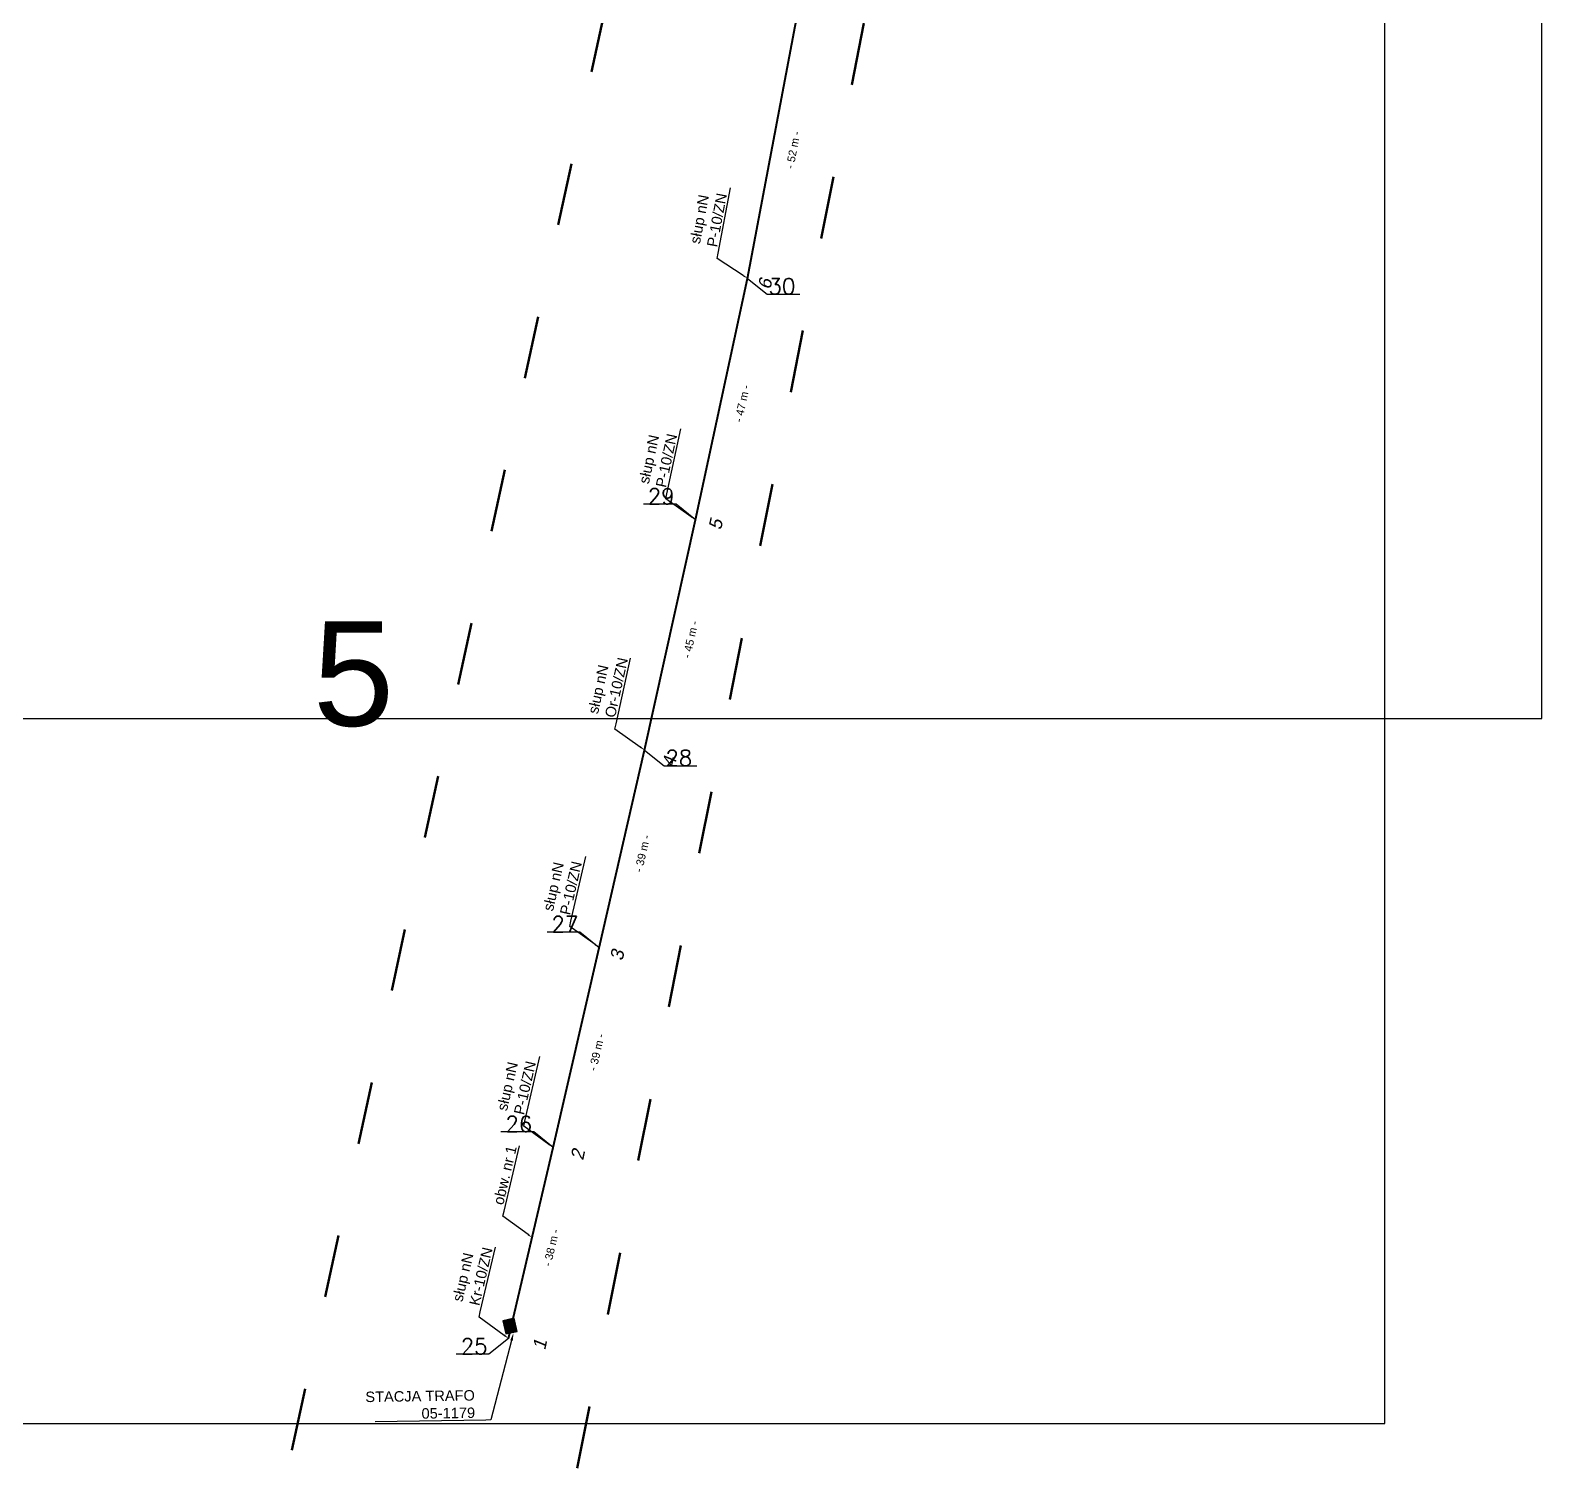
# Model space of a CAD drawing. Header units: metres. Extents: x 7540627 to 7542972, y 5787273 to 5789259.
# Drawn here: x 7541872.3 to 7542161.6, y 5787940.2 to 5788215.1 of the extents above; entities that cross this region are included whole.
import ezdxf
from ezdxf import colors
from ezdxf.entities.mleader import LeaderData, LeaderLine
from ezdxf.math import Vec2, Vec3

# ---------------------------------------------------------------- set-up
doc = ezdxf.new("R2010")
doc.units = ezdxf.units.M
doc.header["$MEASUREMENT"] = 0
doc.linetypes.add('ACAD_ISO03W100', pattern=[30, 12, -18])
for name, color, linetype, lineweight in [('!TELE', 30, 'Continuous', 40), ('!trafo', 6, 'ACAD_ISO03W100', 50), ('_numery slupow etap 4 cz. 2', 7, 'Continuous', 40)]:
    doc.layers.add(name, color=color, linetype=linetype, lineweight=lineweight)
for name, color, linetype in [('!wymiary', 7, 'Continuous'), ('_MM opisy', 7, 'Continuous'), ('_mm trafo', 3, 'Continuous'), ('makro-numeracja-punktow', 7, 'Continuous')]:
    doc.layers.add(name, color=color, linetype=linetype)
doc.layers.add('WT_arkusze', color=1, linetype='Continuous', plot=False)
doc.styles.add('GeodText', font='romans.shx')
doc.styles.get("Standard").update_dxf_attribs({"font": 'arial.ttf'})
doc.dimstyles.new('opis linie', dxfattribs={"dimtxt": 1.5, "dimasz": 2.5, "dimexe": 1.25, "dimexo": 0.625, "dimgap": 2.5, "dimtad": 4, "dimdec": 0, "dimtxsty": 'Standard', "dimcen": 2.5, "dimse1": 1, "dimse2": 1, "dimsd1": 1, "dimsd2": 1, "dimclrt": 256, "dimazin": 3, "dimtfac": 1, "dimtdec": 0, "dimtmove": 0, "dimatfit": 3, "dimtfill": 1})
doc.dimstyles.get("Standard").update_dxf_attribs({"dimtxt": 2.5, "dimasz": 2.5, "dimexe": 1.25, "dimexo": 0.625, "dimtad": 1, "dimtxsty": 'Standard', "dimcen": 2.5, "dimazin": 3, "dimtfac": 1, "dimtmove": 0, "dimatfit": 3})

# ---------------------------------------------------------------- blocks, each defined once
blk = doc.blocks.new('*D255')
at = {"layer": '!wymiary', "insert": (7541972.05, 5787981.96), "char_height": 1.5, "attachment_point": 5, "rotation": 76.8267, "bg_fill": 3, "box_fill_scale": 1.25, "bg_fill_color": 257, "bg_fill_transparency": 0}
blk.add_mtext('\\A1;- 38 m -', dxfattribs=at)
blk = doc.blocks.new('*D256')
at = {"layer": '!wymiary', "insert": (7541980.74, 5788019.38), "char_height": 1.5, "attachment_point": 5, "rotation": 77.0287, "bg_fill": 3, "box_fill_scale": 1.25, "bg_fill_color": 257, "bg_fill_transparency": 0}
blk.add_mtext('\\A1;- 39 m -', dxfattribs=at)
blk = doc.blocks.new('*D257')
at = {"layer": '!wymiary', "insert": (7541989.48, 5788057.43), "char_height": 1.5, "attachment_point": 5, "rotation": 77.1061, "bg_fill": 3, "box_fill_scale": 1.25, "bg_fill_color": 257, "bg_fill_transparency": 0}
blk.add_mtext('\\A1;- 39 m -', dxfattribs=at)
blk = doc.blocks.new('*D258')
at = {"layer": '!wymiary', "insert": (7541998.69, 5788098.42), "char_height": 1.5, "attachment_point": 5, "rotation": 77.5071, "bg_fill": 3, "box_fill_scale": 1.25, "bg_fill_color": 257, "bg_fill_transparency": 0}
blk.add_mtext('\\A1;- 45 m -', dxfattribs=at)
blk = doc.blocks.new('*D259')
at = {"layer": '!wymiary', "insert": (7542008.55, 5788143.58), "char_height": 1.5, "attachment_point": 5, "rotation": 77.8326, "bg_fill": 3, "box_fill_scale": 1.25, "bg_fill_color": 257, "bg_fill_transparency": 0}
blk.add_mtext('\\A1;- 47 m -', dxfattribs=at)
blk = doc.blocks.new('*D260')
at = {"layer": '!wymiary', "insert": (7542018.33, 5788192.12), "char_height": 1.5, "attachment_point": 5, "rotation": 79.3596, "bg_fill": 3, "box_fill_scale": 1.25, "bg_fill_color": 257, "bg_fill_transparency": 0}
blk.add_mtext('\\A1;- 52 m -', dxfattribs=at)
blk = doc.blocks.new('trafo')
at = {"layer": '_mm trafo'}
h = blk.add_hatch(color=256, dxfattribs=at)
h.dxf.hatch_style = 1
h.paths.add_polyline_path([(-1.15, 1.02), (-0.52, -1.51), (1.64, -0.96), (1.01, 1.59)])
at = {"layer": '_mm trafo', "flags": 128}
blk.add_lwpolyline([(-0.52, -1.52), (1.64, -0.96), (0.98, 1.58), (-1.17, 0.99), (-0.52, -1.52)], close=True, dxfattribs=at)

msp = doc.modelspace()

# ---------------------------------------------------------------- linework, layer by layer
at = {"layer": '!TELE', "elevation": 175.02}
msp.add_lwpolyline([(7541963.86, 5787964.59), (7541972.42, 5788001.16), (7541981.23, 5788039.41), (7541989.89, 5788077.24), (7541999.66, 5788121.33), (7542009.62, 5788167.53), (7542019.14, 5788218.2), (7542028.41, 5788269.98), (7542036.77, 5788321.33), (7542045.68, 5788373.42), (7542045.99, 5788397.48), (7542053.1, 5788426.18), (7542064.05, 5788472.74)], dxfattribs=at)

# ---------------------------------------------------------------- texts
at = {"layer": 'WT_arkusze', "insert": (7541934.2, 5788091.73), "char_height": 20, "attachment_point": 5}
msp.add_mtext('5', dxfattribs=at)

# ---------------------------------------------------------------- next in the draw order: leaders
at = {"layer": '_MM opisy'}
ml = msp.add_multileader_mtext('Standard', dxfattribs=at)
ml.set_content('\\pxql;słup nN\\PP-10/ZN', color=256)
ml.set_leader_properties()
ml.build(insert=Vec2(0, 0))
ml.multileader.update_dxf_attribs({"has_text_frame": 1, "text_left_attachment_type": 5, "text_right_attachment_type": 5, "dogleg_length": 1, "arrow_head_size": 1})
ctx = ml.context
ctx.base_point, ctx.char_height, ctx.arrow_head_size, ctx.landing_gap_size, ctx.plane_origin, ctx.plane_x_axis, ctx.plane_y_axis = Vec3(7542004.01, 5788172.35), 2, 1, 1, Vec3(7542011.33, 5788168.95), Vec3(0.184645, 0.982805), Vec3(-0.982805, 0.184645)
ctx.left_attachment, ctx.right_attachment = 5, 5
notes = []
notes.append((ctx, [(0, (1, 1, 0), (7542003.82, 5788171.37), (0.184645, 0.982805), 1, [(0, [(7542009.62, 5788167.53), (7542003.82, 5788171.37)], 0, [])])]))
ctx.mtext.insert, ctx.mtext.text_direction, ctx.mtext.rotation, ctx.mtext.flow_direction = Vec3(7541998.52, 5788174.4), Vec3(0.184645, 0.982805), 1.385086, 5
ctx.mtext.has_bg_fill, ctx.mtext.bg_color, ctx.mtext.bg_scale_factor, ctx.mtext.bg_transparency, ctx.mtext.use_window_bg_color = 1, -1023410175, 1, 0, 1
ml = msp.add_multileader_mtext('Standard', dxfattribs=at)
ml.set_content('\\pxql;słup nN\\PP-10/ZN', color=256)
ml.set_leader_properties()
ml.build(insert=Vec2(0, 0))
ml.multileader.update_dxf_attribs({"has_text_frame": 1, "text_left_attachment_type": 5, "text_right_attachment_type": 5, "dogleg_length": 1, "arrow_head_size": 1})
ctx = ml.context
ctx.base_point, ctx.char_height, ctx.arrow_head_size, ctx.landing_gap_size, ctx.plane_origin, ctx.plane_x_axis, ctx.plane_y_axis = Vec3(7541994.18, 5788126.31), 2, 1, 1, Vec3(7542001.41, 5788122.71), Vec3(0.210769, 0.977536), Vec3(-0.977536, 0.210769)
ctx.left_attachment, ctx.right_attachment = 5, 5
notes.append((ctx, [(0, (1, 1, 0), (7541993.97, 5788125.33), (0.210769, 0.977536), 1, [(0, [(7541999.66, 5788121.33), (7541993.97, 5788125.33)], 0, [])])]))
ctx.mtext.insert, ctx.mtext.text_direction, ctx.mtext.rotation, ctx.mtext.flow_direction = Vec3(7541988.75, 5788128.5), Vec3(0.210769, 0.977536), 1.358435, 5
ctx.mtext.has_bg_fill, ctx.mtext.bg_color, ctx.mtext.bg_scale_factor, ctx.mtext.bg_transparency, ctx.mtext.use_window_bg_color = 1, -1023410175, 1, 0, 1
ml = msp.add_multileader_mtext('Standard', dxfattribs=at)
ml.set_content('\\pxql;słup nN\\POr-10/ZN', color=256)
ml.set_leader_properties()
ml.build(insert=Vec2(0, 0))
ml.multileader.update_dxf_attribs({"has_text_frame": 1, "text_left_attachment_type": 5, "text_right_attachment_type": 5, "dogleg_length": 1, "arrow_head_size": 1})
ctx = ml.context
ctx.base_point, ctx.char_height, ctx.arrow_head_size, ctx.landing_gap_size, ctx.plane_origin, ctx.plane_x_axis, ctx.plane_y_axis = Vec3(7541984.44, 5788082.25), 2, 1, 1, Vec3(7541991.65, 5788078.61), Vec3(0.216318, 0.976323), Vec3(-0.976323, 0.216318)
ctx.left_attachment, ctx.right_attachment = 5, 5
notes.append((ctx, [(0, (1, 1, 0), (7541984.22, 5788081.27), (0.216318, 0.976323), 1, [(0, [(7541989.89, 5788077.24), (7541984.22, 5788081.27)], 0, [])])]))
ctx.mtext.insert, ctx.mtext.text_direction, ctx.mtext.rotation, ctx.mtext.flow_direction = Vec3(7541979.02, 5788084.47), Vec3(0.216318, 0.976323), 1.352754, 5
ctx.mtext.has_bg_fill, ctx.mtext.bg_color, ctx.mtext.bg_scale_factor, ctx.mtext.bg_transparency, ctx.mtext.use_window_bg_color = 1, -1023410175, 1, 0, 1
ml = msp.add_multileader_mtext('Standard', dxfattribs=at)
ml.set_content('\\pxql;słup nN\\PP-10/ZN', color=256)
ml.set_leader_properties()
ml.build(insert=Vec2(0, 0))
ml.multileader.update_dxf_attribs({"has_text_frame": 1, "text_left_attachment_type": 5, "text_right_attachment_type": 5, "dogleg_length": 1, "arrow_head_size": 1})
ctx = ml.context
ctx.base_point, ctx.char_height, ctx.arrow_head_size, ctx.landing_gap_size, ctx.plane_origin, ctx.plane_x_axis, ctx.plane_y_axis = Vec3(7541975.81, 5788044.46), 2, 1, 1, Vec3(7541983, 5788040.77), Vec3(0.223147, 0.974785), Vec3(-0.974785, 0.223147)
ctx.left_attachment, ctx.right_attachment = 5, 5
notes.append((ctx, [(0, (1, 1, 0), (7541975.59, 5788043.48), (0.223147, 0.974785), 1, [(0, [(7541981.23, 5788039.41), (7541975.59, 5788043.48)], 0, [])])]))
ctx.mtext.insert, ctx.mtext.text_direction, ctx.mtext.rotation, ctx.mtext.flow_direction = Vec3(7541970.41, 5788046.72), Vec3(0.223147, 0.974785), 1.345755, 5
ctx.mtext.has_bg_fill, ctx.mtext.bg_color, ctx.mtext.bg_scale_factor, ctx.mtext.bg_transparency, ctx.mtext.use_window_bg_color = 1, -1023410175, 1, 0, 1
ml = msp.add_multileader_mtext('Standard', dxfattribs=at)
ml.set_content('\\pxql;słup nN\\PP-10/ZN', color=256)
ml.set_leader_properties()
ml.build(insert=Vec2(0, 0))
ml.multileader.update_dxf_attribs({"has_text_frame": 1, "text_left_attachment_type": 5, "text_right_attachment_type": 5, "dogleg_length": 1, "arrow_head_size": 1})
ctx = ml.context
ctx.base_point, ctx.char_height, ctx.arrow_head_size, ctx.landing_gap_size, ctx.plane_origin, ctx.plane_x_axis, ctx.plane_y_axis = Vec3(7541967.01, 5788006.21), 2, 1, 1, Vec3(7541974.19, 5788002.51), Vec3(0.224463, 0.974483), Vec3(-0.974483, 0.224463)
ctx.left_attachment, ctx.right_attachment = 5, 5
notes.append((ctx, [(0, (1, 1, 0), (7541966.78, 5788005.24), (0.224463, 0.974483), 1, [(0, [(7541972.42, 5788001.16), (7541966.78, 5788005.24)], 0, [])])]))
ctx.mtext.insert, ctx.mtext.text_direction, ctx.mtext.rotation, ctx.mtext.flow_direction = Vec3(7541961.61, 5788008.48), Vec3(0.224463, 0.974483), 1.344404, 5
ctx.mtext.has_bg_fill, ctx.mtext.bg_color, ctx.mtext.bg_scale_factor, ctx.mtext.bg_transparency, ctx.mtext.use_window_bg_color = 1, -1023410175, 1, 0, 1
ml = msp.add_multileader_mtext('Standard', dxfattribs=at)
ml.set_content('\\pxql;słup nN\\PKr-10/ZN', color=256)
ml.set_leader_properties()
ml.build(insert=Vec2(0, 0))
ml.multileader.update_dxf_attribs({"has_text_frame": 1, "text_left_attachment_type": 5, "text_right_attachment_type": 5, "dogleg_length": 1, "arrow_head_size": 1})
ctx = ml.context
ctx.base_point, ctx.char_height, ctx.arrow_head_size, ctx.landing_gap_size, ctx.plane_origin, ctx.plane_x_axis, ctx.plane_y_axis = Vec3(7541958.47, 5787969.66), 2, 1, 1, Vec3(7541965.63, 5787965.94), Vec3(0.227898, 0.973685), Vec3(-0.973685, 0.227898)
ctx.left_attachment, ctx.right_attachment = 5, 5
notes.append((ctx, [(0, (1, 1, 0), (7541958.24, 5787968.69), (0.227898, 0.973685), 1, [(0, [(7541963.86, 5787964.59), (7541958.24, 5787968.69)], 0, [])])]))
ctx.mtext.insert, ctx.mtext.text_direction, ctx.mtext.rotation, ctx.mtext.flow_direction = Vec3(7541953.08, 5787971.95), Vec3(0.227898, 0.973685), 1.340878, 5
ctx.mtext.has_bg_fill, ctx.mtext.bg_color, ctx.mtext.bg_scale_factor, ctx.mtext.bg_transparency, ctx.mtext.use_window_bg_color = 1, -1023410175, 1, 0, 1
for ctx, leaders in notes:
    for number, flags, end, landing, length, lines in leaders:
        leader = LeaderData()
        leader.index, (leader.has_last_leader_line, leader.has_dogleg_vector, leader.attachment_direction) = number, flags
        leader.last_leader_point, leader.dogleg_vector, leader.dogleg_length = Vec3(end), Vec3(landing), length
        for number, points, colour, breaks in lines:
            line = LeaderLine()
            line.index, line.vertices, line.color, line.breaks = number, Vec3.list(points), colors.encode_raw_color(colour), breaks
            leader.lines.append(line)
        ctx.leaders.append(leader)

# ---------------------------------------------------------------- next in the draw order: linework, layer by layer
at = {"layer": '!trafo', "color": 3}
msp.add_lwpolyline([(7541883.41, 5787763.73), (7542032.96, 5787715.59), (7542057.43, 5787808.8), (7541959.53, 5787851.5), (7542064.86, 5788382.73), (7542020.48, 5788394.71)], close=True, dxfattribs=at)

# ---------------------------------------------------------------- next in the draw order: texts
at = {"layer": 'makro-numeracja-punktow', "lineweight": 30, "char_height": 3, "attachment_point": 9, "line_spacing_factor": 0.8, "style": 'GeodText'}
for s, insert in [('29', (7541995.66, 5788124.33)), ('27', (7541977.23, 5788042.41)), ('26', (7541968.42, 5788004.16)), ('25', (7541959.86, 5787961.59))]:
    msp.add_mtext(s, dxfattribs=dict(at, insert=insert))

# ---------------------------------------------------------------- next in the draw order: dimensions: what is measured, and where the dimension line sits
at = {"layer": '!wymiary'}
dim = msp.add_aligned_dim(p1=(7541963.86, 5787964.59), p2=(7541972.42, 5788001.16), distance=-0.75, dimstyle='opis linie', dxfattribs=at)
dim.commit()
dim.dimension.update_dxf_attribs({"geometry": '*D255', "text_midpoint": (7541972.05, 5787981.96)})

# ---------------------------------------------------------------- next in the draw order: block references
at = {"rotation": 357.3066721443945}
msp.add_blockref('trafo', (7541963.92, 5787966.95), dxfattribs=at)

# ---------------------------------------------------------------- next in the draw order: texts
at = {"layer": '_numery slupow etap 4 cz. 2', "oblique": 10}
msp.add_text('1', height=2.5, rotation=77.7491, dxfattribs=at).set_placement((7541970.87, 5787962.25))

# ---------------------------------------------------------------- next in the draw order: dimensions: what is measured, and where the dimension line sits
at = {"layer": '!wymiary'}
dim = msp.add_aligned_dim(p1=(7541972.42, 5788001.16), p2=(7541981.23, 5788039.41), distance=-0.75, dimstyle='opis linie', dxfattribs=at)
dim.commit()
dim.dimension.update_dxf_attribs({"geometry": '*D256', "text_midpoint": (7541980.74, 5788019.38)})

# ---------------------------------------------------------------- next in the draw order: leaders
at = {"layer": '_mm trafo', "color": 3}
ml = msp.add_multileader_mtext('Standard', dxfattribs=at)
ml.set_content('STACJA TRAFO\\P05-1179', color=3)
ml.set_leader_properties()
ml.build(insert=Vec2(0, 0))
ml.multileader.update_dxf_attribs({"has_text_frame": 1, "text_left_attachment_type": 5, "text_right_attachment_type": 5, "dogleg_length": 1, "arrow_head_size": 1.5})
ctx = ml.context
ctx.base_point, ctx.char_height, ctx.arrow_head_size, ctx.plane_origin, ctx.plane_x_axis, ctx.plane_y_axis = Vec3(7541934.8, 5787948.61), 2, 1.5, Vec3(7541968.06, 5787934.85), Vec3(0.999891, 0.014731), Vec3(-0.014731, 0.999891)
ctx.left_attachment, ctx.right_attachment, ctx.text_align_type, ctx.attachment_type = 5, 5, 2, 2
notes = []
notes.append((ctx, [(0, (1, 1, 0), (7541960.5, 5787948.99), (-0.999891, -0.014731), 1, [(0, [(7541964.82, 5787965.66), (7541960.5, 5787948.99)], 0, [])])]))
ctx.mtext.insert, ctx.mtext.text_direction, ctx.mtext.rotation, ctx.mtext.alignment, ctx.mtext.flow_direction = Vec3(7541957.41, 5787954.72), Vec3(0.999891, 0.014731), 0.014731, 3, 5
at = {"layer": 'makro-numeracja-punktow', "lineweight": 30, "has_arrowhead": 0, "annotation_type": 0, "has_hookline": 1, "hookline_direction": 0, "text_width": 5.46, "horizontal_direction": (-1, 0, 0)}
msp.add_leader([(7541963.86, 5787964.59), (7541960.13, 5787961.59), (7541959.95, 5787961.59)], dimstyle='Standard', dxfattribs=at)
for ctx, leaders in notes:
    for number, flags, end, landing, length, lines in leaders:
        leader = LeaderData()
        leader.index, (leader.has_last_leader_line, leader.has_dogleg_vector, leader.attachment_direction) = number, flags
        leader.last_leader_point, leader.dogleg_vector, leader.dogleg_length = Vec3(end), Vec3(landing), length
        for number, points, colour, breaks in lines:
            line = LeaderLine()
            line.index, line.vertices, line.color, line.breaks = number, Vec3.list(points), colors.encode_raw_color(colour), breaks
            leader.lines.append(line)
        ctx.leaders.append(leader)

# ---------------------------------------------------------------- next in the draw order: texts
at = {"layer": '_numery slupow etap 4 cz. 2', "oblique": 10}
msp.add_text('2', height=2.5, rotation=77.7491, dxfattribs=at).set_placement((7541978.14, 5787998.59))

# ---------------------------------------------------------------- next in the draw order: dimensions: what is measured, and where the dimension line sits
at = {"layer": '!wymiary'}
dim = msp.add_aligned_dim(p1=(7541981.23, 5788039.41), p2=(7541989.89, 5788077.24), distance=-0.75, dimstyle='opis linie', dxfattribs=at)
dim.commit()
dim.dimension.update_dxf_attribs({"geometry": '*D257', "text_midpoint": (7541989.48, 5788057.43)})

# ---------------------------------------------------------------- next in the draw order: leaders
at = {"layer": '_MM opisy', "color": 1}
ml = msp.add_multileader_mtext('Standard', dxfattribs=at)
ml.set_content('\\pxql;{\\C1;obw. nr 1}', color=1)
ml.set_leader_properties()
ml.build(insert=Vec2(0, 0))
ml.multileader.update_dxf_attribs({"has_text_frame": 1, "text_left_attachment_type": 5, "text_right_attachment_type": 5, "dogleg_length": 1, "arrow_head_size": 1})
ctx = ml.context
ctx.base_point, ctx.char_height, ctx.arrow_head_size, ctx.landing_gap_size, ctx.plane_origin, ctx.plane_x_axis, ctx.plane_y_axis = Vec3(7541963.02, 5787988.97), 2, 1, 1, Vec3(7541970.18, 5787985.25), Vec3(0.227898, 0.973685), Vec3(-0.973685, 0.227898)
ctx.left_attachment, ctx.right_attachment = 5, 5
notes = []
notes.append((ctx, [(0, (1, 1, 0), (7541962.79, 5787988), (0.227898, 0.973685), 1, [(0, [(7541968.41, 5787983.9), (7541962.79, 5787988)], 0, [])])]))
ctx.mtext.insert, ctx.mtext.text_direction, ctx.mtext.rotation, ctx.mtext.flow_direction = Vec3(7541960.9, 5787990.49), Vec3(0.227898, 0.973685), 1.340878, 5
ctx.mtext.has_bg_fill, ctx.mtext.bg_color, ctx.mtext.bg_scale_factor, ctx.mtext.bg_transparency, ctx.mtext.use_window_bg_color = 1, -1023410175, 1, 0, 1
for ctx, leaders in notes:
    for number, flags, end, landing, length, lines in leaders:
        leader = LeaderData()
        leader.index, (leader.has_last_leader_line, leader.has_dogleg_vector, leader.attachment_direction) = number, flags
        leader.last_leader_point, leader.dogleg_vector, leader.dogleg_length = Vec3(end), Vec3(landing), length
        for number, points, colour, breaks in lines:
            line = LeaderLine()
            line.index, line.vertices, line.color, line.breaks = number, Vec3.list(points), colors.encode_raw_color(colour), breaks
            leader.lines.append(line)
        ctx.leaders.append(leader)

# ---------------------------------------------------------------- next in the draw order: texts
at = {"layer": '_numery slupow etap 4 cz. 2', "oblique": 10}
msp.add_text('3', height=2.5, rotation=77.7491, dxfattribs=at).set_placement((7541985.68, 5788036.79))

# ---------------------------------------------------------------- next in the draw order: dimensions: what is measured, and where the dimension line sits
at = {"layer": '!wymiary'}
dim = msp.add_aligned_dim(p1=(7541989.89, 5788077.24), p2=(7541999.66, 5788121.33), distance=-0.75, dimstyle='opis linie', dxfattribs=at)
dim.commit()
dim.dimension.update_dxf_attribs({"geometry": '*D258', "text_midpoint": (7541998.69, 5788098.42)})

# ---------------------------------------------------------------- next in the draw order: leaders
at = {"layer": 'makro-numeracja-punktow', "lineweight": 30, "has_arrowhead": 0, "annotation_type": 0, "has_hookline": 1, "hookline_direction": 0, "text_width": 5.46, "horizontal_direction": (-1, 0, 0)}
for points in [[(7541981.23, 5788039.41), (7541977.5, 5788042.41), (7541977.32, 5788042.41)], [(7541972.42, 5788001.16), (7541968.69, 5788004.16), (7541968.51, 5788004.16)]]:
    msp.add_leader(points, dimstyle='Standard', dxfattribs=at)

# ---------------------------------------------------------------- next in the draw order: texts
at = {"layer": '_numery slupow etap 4 cz. 2', "oblique": 10}
msp.add_text('4', height=2.5, rotation=77.7491, dxfattribs=at).set_placement((7541995.67, 5788073.8))
at = {"layer": 'makro-numeracja-punktow', "lineweight": 30, "insert": (7541993.89, 5788074.24), "char_height": 3, "attachment_point": 7, "line_spacing_factor": 0.8, "style": 'GeodText'}
msp.add_mtext('28', dxfattribs=at)

# ---------------------------------------------------------------- next in the draw order: dimensions: what is measured, and where the dimension line sits
at = {"layer": '!wymiary'}
dim = msp.add_aligned_dim(p1=(7541999.66, 5788121.33), p2=(7542009.62, 5788167.53), distance=-0.75, dimstyle='opis linie', dxfattribs=at)
dim.commit()
dim.dimension.update_dxf_attribs({"geometry": '*D259', "text_midpoint": (7542008.55, 5788143.58)})

# ---------------------------------------------------------------- next in the draw order: leaders
at = {"layer": 'makro-numeracja-punktow', "lineweight": 30, "has_arrowhead": 0, "annotation_type": 0, "has_hookline": 1, "hookline_direction": 0, "text_width": 5.46}
msp.add_leader([(7541989.89, 5788077.24), (7541993.62, 5788074.24), (7541993.8, 5788074.24)], dimstyle='Standard', dxfattribs=at)

# ---------------------------------------------------------------- next in the draw order: texts
at = {"layer": '_numery slupow etap 4 cz. 2', "oblique": 10}
msp.add_text('5', height=2.5, rotation=77.7491, dxfattribs=at).set_placement((7542004.53, 5788119.25))

# ---------------------------------------------------------------- next in the draw order: dimensions: what is measured, and where the dimension line sits
at = {"layer": '!wymiary'}
dim = msp.add_aligned_dim(p1=(7542009.62, 5788167.53), p2=(7542019.14, 5788218.2), distance=-0.75, dimstyle='opis linie', dxfattribs=at)
dim.commit()
dim.dimension.update_dxf_attribs({"geometry": '*D260', "text_midpoint": (7542018.33, 5788192.12)})

# ---------------------------------------------------------------- next in the draw order: leaders
at = {"layer": 'makro-numeracja-punktow', "lineweight": 30, "has_arrowhead": 0, "annotation_type": 0, "has_hookline": 1, "hookline_direction": 0, "text_width": 5.46, "horizontal_direction": (-1, 0, 0)}
msp.add_leader([(7541999.66, 5788121.33), (7541995.93, 5788124.33), (7541995.75, 5788124.33)], dimstyle='Standard', dxfattribs=at)

# ---------------------------------------------------------------- next in the draw order: linework, layer by layer
at = {"layer": 'WT_arkusze'}
for points in [[(7541766.82, 5788083.31), (7542161.58, 5788083.31), (7542161.58, 5788370.14), (7541766.82, 5788370.14)], [(7541736.82, 5787948.31), (7542131.58, 5787948.31), (7542131.58, 5788235.14), (7541736.82, 5788235.14)]]:
    msp.add_lwpolyline(points, close=True, dxfattribs=at)

# ---------------------------------------------------------------- next in the draw order: texts
at = {"layer": '_numery slupow etap 4 cz. 2', "oblique": 10}
msp.add_text('6', height=2.5, rotation=77.7491, dxfattribs=at).set_placement((7542013.97, 5788165.3))
at = {"layer": 'makro-numeracja-punktow', "lineweight": 30, "insert": (7542013.62, 5788164.53), "char_height": 3, "attachment_point": 7, "line_spacing_factor": 0.8, "style": 'GeodText'}
msp.add_mtext('30', dxfattribs=at)

# ---------------------------------------------------------------- next in the draw order: leaders
at = {"layer": 'makro-numeracja-punktow', "lineweight": 30, "has_arrowhead": 0, "annotation_type": 0, "has_hookline": 1, "hookline_direction": 0, "text_width": 5.46}
msp.add_leader([(7542009.62, 5788167.53), (7542013.35, 5788164.53), (7542013.53, 5788164.53)], dimstyle='Standard', dxfattribs=at)

doc.saveas('drawing.dxf')
